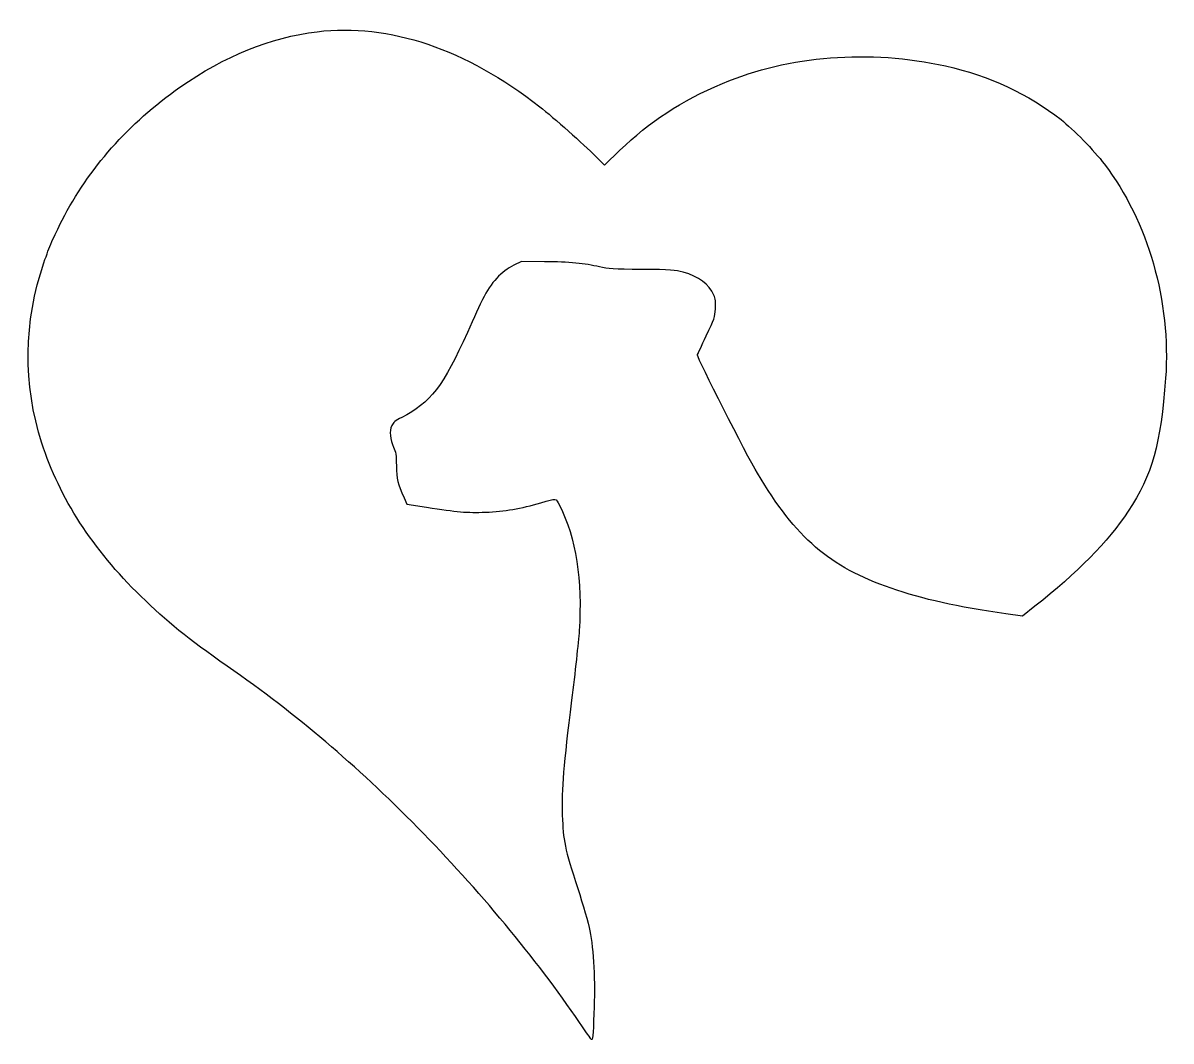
# Model space of a CAD drawing. Header units: centimetres. Extents: x -17.8 to 17.8, y -15.7 to 15.9.
import ezdxf

# ---------------------------------------------------------------- set-up
doc = ezdxf.new("R2010")
doc.units = ezdxf.units.CM
doc.header["$MEASUREMENT"] = 0
doc.layers.add('Layer 1', color=7, linetype='Continuous')

msp = doc.modelspace()

# ---------------------------------------------------------------- linework, layer by layer
at = {"layer": 'Layer 1'}
msp.add_open_spline([(-8.67833, 15.59278), (-10.12825, 15.41639), (-11.53936, 14.84489), (-12.9293, 13.87122), (-12.9293, 13.87122), (-14.52033, 12.75644), (-15.76916, 11.34533), (-16.57702, 9.7543), (-16.57702, 9.7543), (-16.85924, 9.20044), (-16.96155, 8.96408), (-17.14499, 8.43138), (-17.14499, 8.43138), (-17.77293, 6.61457), (-17.7941, 4.65666), (-17.20849, 2.83985), (-17.20849, 2.83985), (-16.65816, 1.13241), (-15.6351, -0.44804), (-14.14285, -1.90854), (-14.14285, -1.90854), (-13.32793, -2.70229), (-12.69999, -3.21029), (-11.46527, -4.0746), (-11.46527, -4.0746), (-9.24277, -5.63388), (-7.52121, -7.09438), (-5.55624, -9.08757), (-5.55624, -9.08757), (-3.69357, -10.97846), (-1.89088, -13.14804), (-0.55032, -15.11654), (-0.55032, -15.11654), (-0.35629, -15.39876), (-0.19401, -15.63512), (-0.18696, -15.64218), (-0.18696, -15.64218), (-0.14815, -15.6951), (-0.13052, -15.52929), (-0.10229, -14.8449), (-0.10229, -14.8449), (-0.06348, -13.84654), (-0.11287, -12.85523), (-0.22929, -12.27668), (-0.22929, -12.27668), (-0.27868, -12.04385), (-0.44448, -11.45471), (-0.60323, -10.9714), (-0.60323, -10.9714), (-1.01245, -9.70493), (-1.05831, -9.48621), (-1.08301, -8.69598), (-1.08301, -8.69598), (-1.1077, -7.86695), (-1.04773, -7.15081), (-0.79726, -5.13292), (-0.79726, -5.13292), (-0.69143, -4.28978), (-0.58559, -3.31964), (-0.5609, -2.98098), (-0.5609, -2.98098), (-0.45507, -1.41112), (-0.65968, -0.10584), (-1.17121, 0.91369), (-1.17121, 0.91369), (-1.28763, 1.14652), (-1.24177, 1.13947), (-1.74624, 0.9913), (-1.74624, 0.9913), (-2.3636, 0.80786), (-2.87866, 0.71966), (-3.45721, 0.69849), (-3.45721, 0.69849), (-4.04988, 0.67732), (-4.33915, 0.70202), (-5.28813, 0.85371), (-5.28813, 0.85371), (-5.28813, 0.85371), (-5.89844, 0.94896), (-5.89844, 0.94896), (-5.89844, 0.94896), (-5.89844, 0.94896), (-5.98663, 1.14652), (-5.98663, 1.14652), (-5.98663, 1.14652), (-6.19124, 1.59808), (-6.21946, 1.71096), (-6.22299, 2.1343), (-6.22299, 2.1343), (-6.23005, 2.47297), (-6.24416, 2.56822), (-6.31118, 2.70933), (-6.31118, 2.70933), (-6.42407, 2.94922), (-6.44524, 3.21733), (-6.36762, 3.38314), (-6.36762, 3.38314), (-6.31823, 3.48545), (-6.25473, 3.53836), (-6.05365, 3.63714), (-6.05365, 3.63714), (-5.18582, 4.07458), (-4.7519, 4.6355), (-4.02518, 6.27239), (-4.02518, 6.27239), (-3.83115, 6.70983), (-3.62301, 7.16845), (-3.55951, 7.29192), (-3.55951, 7.29192), (-3.2914, 7.82461), (-2.9739, 8.17034), (-2.58232, 8.35378), (-2.58232, 8.35378), (-2.58232, 8.35378), (-2.34596, 8.46667), (-2.34596, 8.46667), (-2.34596, 8.46667), (-2.34596, 8.46667), (-1.6404, 8.46314), (-1.6404, 8.46314), (-1.6404, 8.46314), (-0.86782, 8.45961), (-0.38804, 8.41375), (0.07057, 8.30086), (0.07057, 8.30086), (0.33515, 8.23736), (0.4939, 8.22678), (1.37585, 8.22325), (1.37585, 8.22325), (2.28954, 8.21619), (2.40596, 8.20914), (2.65996, 8.13858), (2.65996, 8.13858), (3.15032, 8.001), (3.45724, 7.77522), (3.60893, 7.4295), (3.60893, 7.4295), (3.66537, 7.30603), (3.67596, 7.22136), (3.66185, 6.99911), (3.66185, 6.99911), (3.64774, 6.74864), (3.62657, 6.68867), (3.3761, 6.16655), (3.3761, 6.16655), (3.22793, 5.85611), (3.10446, 5.58447), (3.10446, 5.5633), (3.10446, 5.5633), (3.10446, 5.46805), (4.63199, 2.45886), (4.9636, 1.90499), (4.9636, 1.90499), (6.15952, -0.10584), (7.18963, -0.99484), (9.10168, -1.66159), (9.10168, -1.66159), (10.07535, -1.99673), (11.16543, -2.24015), (12.66121, -2.45181), (12.66121, -2.45181), (12.66121, -2.45181), (13.16921, -2.52237), (13.16921, -2.52237), (13.16921, -2.52237), (13.16921, -2.52237), (13.56079, -2.21545), (13.56079, -2.21545), (13.56079, -2.21545), (14.8696, -1.18887), (15.82915, -0.2152), (16.45004, 0.73024), (16.45004, 0.73024), (17.1944, 1.85913), (17.45898, 2.79752), (17.60715, 4.85068), (17.60715, 4.85068), (17.77648, 7.22487), (17.0674, 9.70843), (15.70921, 11.49349), (15.70921, 11.49349), (15.39524, 11.90271), (14.7426, 12.57299), (14.36865, 12.86932), (14.36865, 12.86932), (13.37382, 13.65601), (12.13557, 14.23104), (10.79148, 14.5309), (10.79148, 14.5309), (8.43492, 15.05301), (5.94079, 14.85898), (3.88409, 13.99115), (3.88409, 13.99115), (2.59998, 13.44787), (1.60867, 12.80229), (0.70203, 11.91682), (0.70203, 11.91682), (0.70203, 11.91682), (0.22578, 11.45115), (0.22578, 11.45115), (0.22578, 11.45115), (0.22578, 11.45115), (-0.05644, 11.73337), (-0.05644, 11.73337), (-0.05644, 11.73337), (-0.40569, 12.08968), (-1.35819, 12.93634), (-1.78152, 13.26795), (-1.78152, 13.26795), (-4.06752, 15.06006), (-6.4523, 15.86439), (-8.67833, 15.59276), (-8.67833, 15.59276), (-8.67833, 15.59276), (-8.67833, 15.59278), (-8.67833, 15.59278)], degree=3, knots=[0, 0, 0, 0, 0.01818182, 0.01818182, 0.01818182, 0.01818182, 0.03636364, 0.03636364, 0.03636364, 0.03636364, 0.05454545, 0.05454545, 0.05454545, 0.05454545, 0.07272727, 0.07272727, 0.07272727, 0.07272727, 0.09090909, 0.09090909, 0.09090909, 0.09090909, 0.10909091, 0.10909091, 0.10909091, 0.10909091, 0.12727273, 0.12727273, 0.12727273, 0.12727273, 0.14545455, 0.14545455, 0.14545455, 0.14545455, 0.16363636, 0.16363636, 0.16363636, 0.16363636, 0.18181818, 0.18181818, 0.18181818, 0.18181818, 0.2, 0.2, 0.2, 0.2, 0.21818182, 0.21818182, 0.21818182, 0.21818182, 0.23636364, 0.23636364, 0.23636364, 0.23636364, 0.25454545, 0.25454545, 0.25454545, 0.25454545, 0.27272727, 0.27272727, 0.27272727, 0.27272727, 0.29090909, 0.29090909, 0.29090909, 0.29090909, 0.30909091, 0.30909091, 0.30909091, 0.30909091, 0.32727273, 0.32727273, 0.32727273, 0.32727273, 0.34545455, 0.34545455, 0.34545455, 0.34545455, 0.36363636, 0.36363636, 0.36363636, 0.36363636, 0.38181818, 0.38181818, 0.38181818, 0.38181818, 0.4, 0.4, 0.4, 0.4, 0.41818182, 0.41818182, 0.41818182, 0.41818182, 0.43636364, 0.43636364, 0.43636364, 0.43636364, 0.45454545, 0.45454545, 0.45454545, 0.45454545, 0.47272727, 0.47272727, 0.47272727, 0.47272727, 0.49090909, 0.49090909, 0.49090909, 0.49090909, 0.50909091, 0.50909091, 0.50909091, 0.50909091, 0.52727273, 0.52727273, 0.52727273, 0.52727273, 0.54545455, 0.54545455, 0.54545455, 0.54545455, 0.56363636, 0.56363636, 0.56363636, 0.56363636, 0.58181818, 0.58181818, 0.58181818, 0.58181818, 0.6, 0.6, 0.6, 0.6, 0.61818182, 0.61818182, 0.61818182, 0.61818182, 0.63636364, 0.63636364, 0.63636364, 0.63636364, 0.65454545, 0.65454545, 0.65454545, 0.65454545, 0.67272727, 0.67272727, 0.67272727, 0.67272727, 0.69090909, 0.69090909, 0.69090909, 0.69090909, 0.70909091, 0.70909091, 0.70909091, 0.70909091, 0.72727273, 0.72727273, 0.72727273, 0.72727273, 0.74545455, 0.74545455, 0.74545455, 0.74545455, 0.76363636, 0.76363636, 0.76363636, 0.76363636, 0.78181818, 0.78181818, 0.78181818, 0.78181818, 0.8, 0.8, 0.8, 0.8, 0.81818182, 0.81818182, 0.81818182, 0.81818182, 0.83636364, 0.83636364, 0.83636364, 0.83636364, 0.85454545, 0.85454545, 0.85454545, 0.85454545, 0.87272727, 0.87272727, 0.87272727, 0.87272727, 0.89090909, 0.89090909, 0.89090909, 0.89090909, 0.90909091, 0.90909091, 0.90909091, 0.90909091, 0.92727273, 0.92727273, 0.92727273, 0.92727273, 0.94545455, 0.94545455, 0.94545455, 0.94545455, 0.96363636, 0.96363636, 0.96363636, 0.96363636, 1, 1, 1, 1], dxfattribs=at)

doc.saveas('drawing.dxf')
